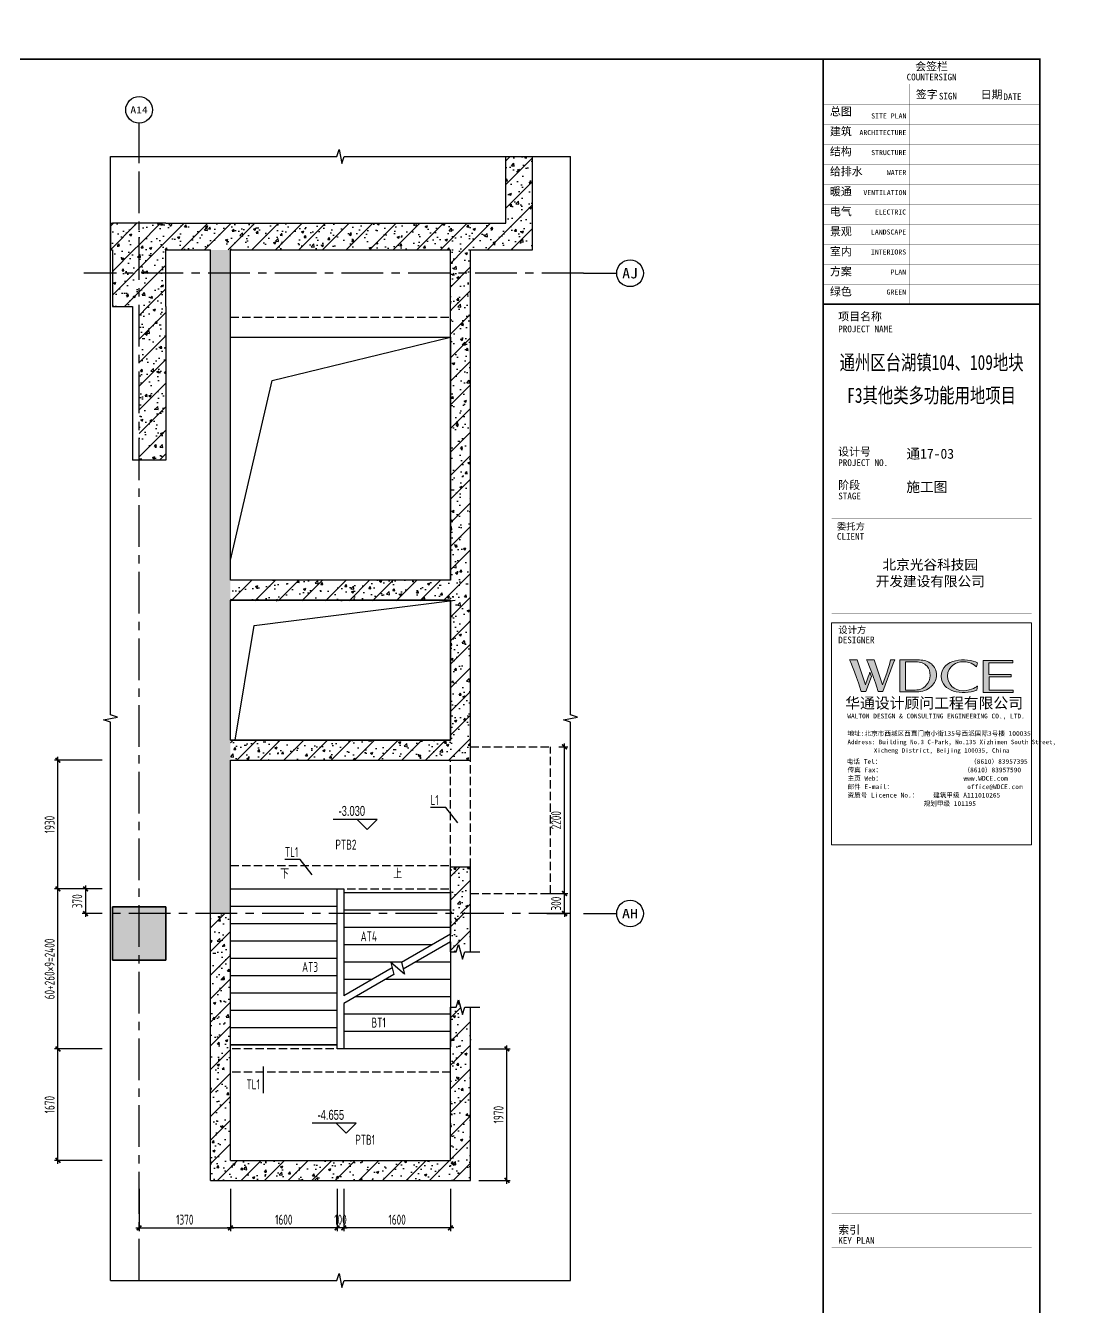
# Model space of a CAD drawing. Extents: x 868813 to 976250, y -66060 to 16191.
# Drawn here: x 905652 to 921366, y -55575 to -36358 of the extents above; entities that cross this region are included whole.
import ezdxf
from ezdxf.enums import TextEntityAlignment as Align

# ---------------------------------------------------------------- set-up
doc = ezdxf.new("R2010")
doc.units = 0
doc.header["$LTSCALE"] = 500
doc.linetypes.add('CENTER', pattern=[2, 1.25, -0.25, 0.25, -0.25])
doc.linetypes.add('DASH', pattern=[0.35, 0.25, -0.1])
doc.layers.get('0').update_dxf_attribs({"linetype": 'CONTINUOUS'})
doc.layers.get('Defpoints').update_dxf_attribs({"color": 167, "linetype": 'CONTINUOUS'})
for name, color, linetype in [('02-TEXT_轴号', 7, 'CONTINUOUS'), ('104-6 B1核心筒G$0$A_STR-砼墙', 51, 'CONTINUOUS'), ('104-6 B1核心筒G$0$A_STR-砼柱', 51, 'CONTINUOUS'), ('A-TECH_结构', 21, 'CONTINUOUS'), ('A_STR-砼墙', 51, 'CONTINUOUS'), ('AXIS', 253, 'CENTER'), ('AXIS_TEXT', 7, 'CONTINUOUS'), ('DIM', 3, 'CONTINUOUS'), ('PUB_TEXT', 7, 'CONTINUOUS'), ('s-beam', 4, 'DASH'), ('s-colu', 40, 'CONTINUOUS'), ('s-colu-hatc', 16, 'CONTINUOUS'), ('s-dim', 3, 'CONTINUOUS'), ('S-DIM-B', 3, 'CONTINUOUS'), ('S-HATCH', 253, 'CONTINUOUS'), ('s-stair', 7, 'CONTINUOUS'), ('s-thin', 3, 'CONTINUOUS'), ('S_TEXT', 7, 'CONTINUOUS'), ('S_THIN', 7, 'CONTINUOUS'), ('TEXT', 7, 'CONTINUOUS')]:
    doc.layers.add(name, color=color, linetype=linetype)
doc.styles.add('_TCH_AXIS', font='STXIHEI.TTF')
doc.styles.add('_TCH_DIM', font='ros.shx', dxfattribs={"width": 0.8, "bigfont": 'jd.shx'})
doc.styles.add('COMPLEX', font='COMPLEX')
doc.styles.add('hwxh', font='STXIHEI.TTF')
doc.styles.add('TSSD_Dimension', font='tssdeng.shx', dxfattribs={"width": 0.7, "bigfont": 'TSSDCHN.SHX'})
doc.styles.add('TSSD_Rein', font='Tssdeng.shx', dxfattribs={"width": 0.7, "bigfont": 'hztxt.shx'})
doc.styles.add('华文细黑', font='STXIHEI.TTF', dxfattribs={"height": 10})
doc.dimstyles.new('TSSD_50_50', dxfattribs={"dimtxt": 150, "dimasz": 50, "dimexe": 50, "dimexo": 125, "dimgap": 50, "dimtad": 1, "dimdec": 0, "dimzin": 0, "dimdsep": 46, "dimtxsty": 'TSSD_Dimension', "dimblk": 'ARCHTICK', "dimblk1": 'ARCHTICK', "dimblk2": 'ARCHTICK', "dimcen": 0, "dimdle": 50, "dimclrt": 7, "dimadec": 0, "dimazin": 0, "dimtfac": 1, "dimtdec": 0, "dimtix": 1, "dimtmove": 2, "dimatfit": 3, "dimfxl": 1, "dimtolj": 1, "dimtzin": 0, "dimarcsym": 0})
pattern_1 = [(50, (1100253.26, 225027.94), (358.6301, -31.37607), [37.5, -412.5]), (355, (1100253.26, 225027.94), (-69.37567, 376.09607), [30, -330]), (100.4514, (1100283.14, 225025.32), (289.2547, 344.71977), [31.8701, -350.57106]), (46.1842, (1100253.26, 225127.94), (533.6205, -82.7595), [56.25, -618.75]), (96.6356, (1100297.7, 225121.04), (467.33135, 487.0589), [47.80514, -525.8565]), (351.1842, (1100253.26, 225127.94), (467.331, 487.0593), [45, -495]), (21, (1100303.26, 225102.94), (298.45353, -201.30945), [37.5, -412.5]), (326, (1100303.26, 225102.94), (121.65767, 362.57502), [30, -330]), (71.4514, (1100328.13, 225086.16), (420.1113, 161.26525), [31.8701, -350.57106]), (37.5, (1100253.26, 225027.94), (6.07993, 166.446927), [0, -326, 0, -335, 0, -331.25]), (7.5, (1100253.26, 225027.94), (131.53477, 197.20586), [0, -191, 0, -318.5, 0, -126.25]), (327.5, (1100141.76, 225027.94), (266.91122, -11.277436), [0, -125, 0, -390, 0, -517.5]), (317.5, (1100091.76, 225027.94), (291.59308, 50.05249), [0, -162.5, 0, -259, 0, -367.5]), (45, (1100253.26, 225027.94), (-176.7767, 176.7767), [])]

# ---------------------------------------------------------------- blocks, each defined once
blk = doc.blocks.new('_AXISO')
blk.add_circle((0, 0), 0.5)
at = {"layer": 'AXIS_TEXT', "style": 'COMPLEX', "width": 1.041667}
blk.add_attdef('A', text='', height=0.56, dxfattribs=at).set_placement((-0.25, -0.28), (0.25, -0.28), align=Align.FIT)
blk = doc.blocks.new('_ArchTick')
at = {"color": 0, "const_width": 0.5}
blk.add_lwpolyline([(-0.71, -0.71), (0.71, 0.71)], dxfattribs=at)
blk = doc.blocks.new('*D54')
at = {"layer": 'Defpoints', "color": 0, "transparency": 16777216}
for p in [(906137, -51701), (906924, -51701), (906924, -53371)]:
    blk.add_point(p, dxfattribs=at)
at = {"layer": 's-dim', "color": 0, "lineweight": -2, "transparency": 16777216}
for p, q in [((906137, -53421), (906137, -51651)), ((906799, -51701), (906087, -51701)), ((906799, -53371), (906087, -53371))]:
    blk.add_line(p, q, dxfattribs=at)
at = {"layer": 's-dim', "color": 0, "lineweight": -2, "transparency": 16777216, "xscale": 50, "yscale": 50, "zscale": 50}
for p, rotation in [((906137, -51701), 90), ((906137, -53371), 270)]:
    blk.add_blockref('_ArchTick', p, dxfattribs=dict(at, rotation=rotation))
at = {"layer": 's-dim', "color": 7, "transparency": 16777216, "insert": (906012, -52536), "char_height": 150, "attachment_point": 5, "rotation": 90, "style": 'TSSD_Dimension'}
blk.add_mtext('\\A1;1670', dxfattribs=at)
blk = doc.blocks.new('*D55')
at = {"layer": 'Defpoints', "color": 0, "transparency": 16777216}
for p in [(906137, -49301), (906924, -49301), (906924, -51701)]:
    blk.add_point(p, dxfattribs=at)
at = {"layer": 's-dim', "color": 0, "lineweight": -2, "transparency": 16777216}
for p, q in [((906799, -49301), (906087, -49301)), ((906137, -51751), (906137, -49251)), ((906799, -51701), (906087, -51701))]:
    blk.add_line(p, q, dxfattribs=at)
at = {"layer": 's-dim', "color": 0, "lineweight": -2, "transparency": 16777216, "xscale": 50, "yscale": 50, "zscale": 50}
for p, rotation in [((906137, -49301), 90), ((906137, -51701), 270)]:
    blk.add_blockref('_ArchTick', p, dxfattribs=dict(at, rotation=rotation))
at = {"layer": 's-dim', "color": 7, "transparency": 16777216, "insert": (906012, -50501), "char_height": 150, "attachment_point": 5, "rotation": 90, "style": 'TSSD_Dimension'}
blk.add_mtext('\\A1;60+260×9=2400', dxfattribs=at)
blk = doc.blocks.new('*D56')
at = {"layer": 'Defpoints', "color": 0, "transparency": 16777216}
for p in [(906137, -47371), (906924, -47371), (906924, -49301)]:
    blk.add_point(p, dxfattribs=at)
at = {"layer": 's-dim', "color": 0, "lineweight": -2, "transparency": 16777216}
for p, q in [((906799, -47371), (906087, -47371)), ((906137, -49351), (906137, -47321)), ((906799, -49301), (906087, -49301))]:
    blk.add_line(p, q, dxfattribs=at)
at = {"layer": 's-dim', "color": 0, "lineweight": -2, "transparency": 16777216, "xscale": 50, "yscale": 50, "zscale": 50}
for p, rotation in [((906137, -47371), 90), ((906137, -49301), 270)]:
    blk.add_blockref('_ArchTick', p, dxfattribs=dict(at, rotation=rotation))
at = {"layer": 's-dim', "color": 7, "transparency": 16777216, "insert": (906012, -48336), "char_height": 150, "attachment_point": 5, "rotation": 90, "style": 'TSSD_Dimension'}
blk.add_mtext('\\A1;1930', dxfattribs=at)
blk = doc.blocks.new('*D57')
at = {"layer": 'Defpoints', "color": 0, "transparency": 16777216}
for p in [(906924, -49301), (906551, -49671), (906924, -49671)]:
    blk.add_point(p, dxfattribs=at)
at = {"layer": 's-dim', "color": 0, "lineweight": -2, "transparency": 16777216}
for p, q in [((906799, -49301), (906501, -49301)), ((906551, -49251), (906551, -49721)), ((906799, -49671), (906501, -49671))]:
    blk.add_line(p, q, dxfattribs=at)
at = {"layer": 's-dim', "color": 0, "lineweight": -2, "transparency": 16777216, "xscale": 50, "yscale": 50, "zscale": 50}
for p, rotation in [((906551, -49301), 90), ((906551, -49671), 270)]:
    blk.add_blockref('_ArchTick', p, dxfattribs=dict(at, rotation=rotation))
at = {"layer": 's-dim', "color": 7, "transparency": 16777216, "insert": (906426, -49486), "char_height": 150, "attachment_point": 5, "rotation": 90, "style": 'TSSD_Dimension'}
blk.add_mtext('\\A1;370', dxfattribs=at)
blk = doc.blocks.new('*D58')
at = {"layer": 'Defpoints', "color": 0, "transparency": 16777216}
for p in [(912324, -51701), (912870, -51701), (912324, -53671)]:
    blk.add_point(p, dxfattribs=at)
at = {"layer": 's-dim', "color": 0, "lineweight": -2, "transparency": 16777216}
for p, q in [((912870, -53721), (912870, -51651)), ((912449, -51701), (912920, -51701)), ((912449, -53671), (912920, -53671))]:
    blk.add_line(p, q, dxfattribs=at)
at = {"layer": 's-dim', "color": 0, "lineweight": -2, "transparency": 16777216, "xscale": 50, "yscale": 50, "zscale": 50}
for p, rotation in [((912870, -51701), 90), ((912870, -53671), 270)]:
    blk.add_blockref('_ArchTick', p, dxfattribs=dict(at, rotation=rotation))
at = {"layer": 's-dim', "color": 7, "transparency": 16777216, "insert": (912745, -52686), "char_height": 150, "attachment_point": 5, "rotation": 90, "style": 'TSSD_Dimension'}
blk.add_mtext('\\A1;1970', dxfattribs=at)
blk = doc.blocks.new('*D67')
at = {"layer": 'Defpoints', "color": 0, "transparency": 16777216}
for p in [(913346, -49371), (913733, -49371), (913346, -49671)]:
    blk.add_point(p, dxfattribs=at)
at = {"layer": 's-dim', "color": 0, "lineweight": -2, "transparency": 16777216}
for p, q in [((913471, -49371), (913783, -49371)), ((913733, -49371), (913733, -49321)), ((913733, -49671), (913733, -49371)), ((913471, -49671), (913783, -49671)), ((913733, -49671), (913733, -49721))]:
    blk.add_line(p, q, dxfattribs=at)
at = {"layer": 's-dim', "color": 0, "lineweight": -2, "transparency": 16777216, "xscale": 50, "yscale": 50, "zscale": 50}
for p, rotation in [((913733, -49371), 270), ((913733, -49671), 90)]:
    blk.add_blockref('_ArchTick', p, dxfattribs=dict(at, rotation=rotation))
at = {"layer": 's-dim', "color": 7, "transparency": 16777216, "insert": (913608, -49521), "char_height": 150, "attachment_point": 5, "rotation": 90, "style": 'TSSD_Dimension'}
blk.add_mtext('\\A1;300', dxfattribs=at)
blk = doc.blocks.new('*D68')
at = {"layer": 'Defpoints', "color": 0, "transparency": 16777216}
for p in [(913524, -47171), (913733, -47171), (913346, -49371)]:
    blk.add_point(p, dxfattribs=at)
at = {"layer": 's-dim', "color": 0, "lineweight": -2, "transparency": 16777216}
for p, q in [((913649, -47171), (913783, -47171)), ((913733, -49421), (913733, -47121)), ((913471, -49371), (913783, -49371))]:
    blk.add_line(p, q, dxfattribs=at)
at = {"layer": 's-dim', "color": 0, "lineweight": -2, "transparency": 16777216, "xscale": 50, "yscale": 50, "zscale": 50}
for p, rotation in [((913733, -47171), 90), ((913733, -49371), 270)]:
    blk.add_blockref('_ArchTick', p, dxfattribs=dict(at, rotation=rotation))
at = {"layer": 's-dim', "color": 7, "transparency": 16777216, "insert": (913608, -48271), "char_height": 150, "attachment_point": 5, "rotation": 90, "style": 'TSSD_Dimension'}
blk.add_mtext('\\A1;2200', dxfattribs=at)
blk = doc.blocks.new('logo2')
h = blk.add_hatch(color=7)
h.paths.add_polyline_path([(19.02, -7.36), (15.84, -7.36), (15.84, -3.97), (18.97, -3.97), (18.97, -4.24), (16.46, -4.24), (16.46, -5.45), (18.81, -5.45), (18.81, -5.69), (16.47, -5.69), (16.47, -7.12), (19.02, -7.12)])
edge = h.paths.add_edge_path()
edge.add_spline(control_points=[(15.26, -4.21), (15.26, -4.21), (15.13, -4.65), (15.13, -4.65), (15.13, -4.65), (14.62, -4.1), (13.73, -4.1), (13.04, -4.1), (12.07, -4.54), (12.08, -5.62), (12.08, -6.49), (12.77, -7.16), (13.73, -7.17), (14.66, -7.17), (15.23, -6.68), (15.23, -6.68), (15.23, -6.68), (15.16, -7.11), (15.16, -7.11), (13.63, -7.7), (11.42, -7.29), (11.41, -5.64), (11.4, -3.72), (14.16, -3.66), (15.26, -4.21)], knot_values=[0, 0, 0, 0, 1, 1, 1, 2, 2, 2, 3, 3, 3, 4, 4, 4, 5, 5, 5, 6, 6, 6, 7, 7, 7, 8, 8, 8, 8], degree=3, periodic=0)
edge = h.paths.add_edge_path(flags=16)
edge.add_spline(control_points=[(10.23, -5.57), (10.23, -5.16), (10.12, -4.83), (9.9, -4.58), (9.63, -4.27), (9.23, -4.12), (8.69, -4.12), (8.69, -4.12), (7.64, -4.12), (7.64, -4.12), (7.64, -4.12), (7.64, -7.1), (7.64, -7.1), (7.64, -7.1), (8.66, -7.1), (8.66, -7.1), (9.13, -7.1), (9.52, -6.93), (9.82, -6.6), (10.09, -6.31), (10.23, -5.96), (10.23, -5.57)], knot_values=[0, 0, 0, 0, 1, 1, 1, 2, 2, 2, 3, 3, 3, 4, 4, 4, 5, 5, 5, 6, 6, 6, 7, 7, 7, 7], degree=3, periodic=0)
edge = h.paths.add_edge_path()
edge.add_spline(control_points=[(10.92, -5.51), (10.92, -5.96), (10.72, -6.37), (10.34, -6.72), (9.92, -7.1), (9.41, -7.29), (8.82, -7.29), (8.82, -7.29), (7.03, -7.29), (7.03, -7.29), (7.03, -7.29), (7.03, -3.92), (7.03, -3.92), (7.03, -3.92), (9.1, -3.92), (9.1, -3.92), (9.59, -3.92), (10.01, -4.06), (10.36, -4.34), (10.73, -4.64), (10.92, -5.03), (10.92, -5.51)], knot_values=[0, 0, 0, 0, 1, 1, 1, 2, 2, 2, 3, 3, 3, 4, 4, 4, 5, 5, 5, 6, 6, 6, 7, 7, 7, 7], degree=3, periodic=0)
at = {"lineweight": 0}
blk.add_lwpolyline([(19.02, -7.36), (15.84, -7.36), (15.84, -3.97), (18.97, -3.97), (18.97, -4.24), (16.46, -4.24), (16.46, -5.45), (18.81, -5.45), (18.81, -5.69), (16.47, -5.69), (16.47, -7.12), (19.02, -7.12), (19.02, -7.36)], dxfattribs=at)
for points, knots in [([(10.92, -5.51), (10.92, -5.96), (10.72, -6.37), (10.34, -6.72), (9.92, -7.1), (9.41, -7.29), (8.82, -7.29), (8.82, -7.29), (7.03, -7.29), (7.03, -7.29), (7.03, -7.29), (7.03, -3.92), (7.03, -3.92), (7.03, -3.92), (9.1, -3.92), (9.1, -3.92), (9.59, -3.92), (10.01, -4.06), (10.36, -4.34), (10.73, -4.64), (10.92, -5.03), (10.92, -5.51)], [0, 0, 0, 0, 1, 1, 1, 2, 2, 2, 3, 3, 3, 4, 4, 4, 5, 5, 5, 6, 6, 6, 7, 7, 7, 7]), ([(15.26, -4.21), (15.26, -4.21), (15.13, -4.65), (15.13, -4.65), (15.13, -4.65), (14.62, -4.1), (13.73, -4.1), (13.04, -4.1), (12.07, -4.54), (12.08, -5.62), (12.08, -6.49), (12.77, -7.16), (13.73, -7.17), (14.66, -7.17), (15.23, -6.68), (15.23, -6.68), (15.23, -6.68), (15.16, -7.11), (15.16, -7.11), (13.63, -7.7), (11.42, -7.29), (11.41, -5.64), (11.4, -3.72), (14.16, -3.66), (15.26, -4.21)], [0, 0, 0, 0, 1, 1, 1, 2, 2, 2, 3, 3, 3, 4, 4, 4, 5, 5, 5, 6, 6, 6, 7, 7, 7, 8, 8, 8, 8]), ([(10.23, -5.57), (10.23, -5.16), (10.12, -4.83), (9.9, -4.58), (9.63, -4.27), (9.23, -4.12), (8.69, -4.12), (8.69, -4.12), (7.64, -4.12), (7.64, -4.12), (7.64, -4.12), (7.64, -7.1), (7.64, -7.1), (7.64, -7.1), (8.66, -7.1), (8.66, -7.1), (9.13, -7.1), (9.52, -6.93), (9.82, -6.6), (10.09, -6.31), (10.23, -5.96), (10.23, -5.57)], [0, 0, 0, 0, 1, 1, 1, 2, 2, 2, 3, 3, 3, 4, 4, 4, 5, 5, 5, 6, 6, 6, 7, 7, 7, 7])]:
    blk.add_open_spline(points, degree=3, knots=knots, dxfattribs=at)
blk = doc.blocks.new('logo1')
h = blk.add_hatch(color=8)
edge = h.paths.add_edge_path()
edge.add_spline(control_points=[(3.86, -5.21), (3.63, -5.88), (3.39, -6.56), (3.39, -6.56), (3.39, -6.56), (2.5, -3.91), (2.5, -3.91), (2.5, -3.91), (1.8, -3.91), (1.69, -3.91), (2.02, -4.39), (2.95, -7.27), (2.95, -7.27), (2.95, -7.27), (3.44, -7.27), (3.44, -7.27), (3.44, -7.27), (4.03, -5.66), (4.03, -5.66), (4.03, -5.66), (3.86, -5.21), (3.86, -5.21)], knot_values=[0, 0, 0, 0, 1, 1, 1, 2, 2, 2, 3, 3, 3, 4, 4, 4, 5, 5, 5, 6, 6, 6, 7, 7, 7, 7], degree=3, periodic=0)
h = blk.add_hatch(color=7)
edge = h.paths.add_edge_path()
edge.add_spline(control_points=[(6.04, -3.91), (6.09, -4.1), (5.2, -6.56), (5.2, -6.56), (5.2, -6.56), (4.3, -3.91), (4.3, -3.91), (4.3, -3.91), (3.6, -3.91), (3.49, -3.91), (3.82, -4.39), (4.75, -7.27), (4.75, -7.27), (4.75, -7.27), (5.24, -7.27), (5.24, -7.27), (5.24, -7.27), (6.33, -4.3), (6.33, -4.3), (6.33, -4.3), (6.48, -3.91), (6.48, -3.91), (6.48, -3.91), (6.21, -3.91), (6.04, -3.91)], knot_values=[0, 0, 0, 0, 1, 1, 1, 2, 2, 2, 3, 3, 3, 4, 4, 4, 5, 5, 5, 6, 6, 6, 7, 7, 7, 8, 8, 8, 8], degree=3, periodic=0)
at = {"color": 8, "lineweight": 0}
blk.add_open_spline([(3.86, -5.21), (3.63, -5.88), (3.39, -6.56), (3.39, -6.56), (3.39, -6.56), (2.5, -3.91), (2.5, -3.91), (2.5, -3.91), (1.8, -3.91), (1.69, -3.91), (2.02, -4.39), (2.95, -7.27), (2.95, -7.27), (2.95, -7.27), (3.44, -7.27), (3.44, -7.27), (3.44, -7.27), (4.03, -5.66), (4.03, -5.66), (4.03, -5.66), (3.86, -5.21), (3.86, -5.21)], degree=3, knots=[0, 0, 0, 0, 1, 1, 1, 2, 2, 2, 3, 3, 3, 4, 4, 4, 5, 5, 5, 6, 6, 6, 7, 7, 7, 7], dxfattribs=at)
at = {"lineweight": 0}
blk.add_open_spline([(6.04, -3.91), (6.09, -4.1), (5.2, -6.56), (5.2, -6.56), (5.2, -6.56), (4.3, -3.91), (4.3, -3.91), (4.3, -3.91), (3.6, -3.91), (3.49, -3.91), (3.82, -4.39), (4.75, -7.27), (4.75, -7.27), (4.75, -7.27), (5.24, -7.27), (5.24, -7.27), (5.24, -7.27), (6.33, -4.3), (6.33, -4.3), (6.33, -4.3), (6.48, -3.91), (6.48, -3.91), (6.48, -3.91), (6.21, -3.91), (6.04, -3.91)], degree=3, knots=[0, 0, 0, 0, 1, 1, 1, 2, 2, 2, 3, 3, 3, 4, 4, 4, 5, 5, 5, 6, 6, 6, 7, 7, 7, 8, 8, 8, 8], dxfattribs=at)
blk.add_blockref('logo2', (0, 0))
blk = doc.blocks.new('时间-logo')
at = {"layer": 'Defpoints', "lineweight": 0}
blk.add_lwpolyline([(0, -23.46), (-21.17, -23.46), (-21.17, 0), (0, 0), (0, -23.46)], dxfattribs=at)
blk.add_blockref('logo1', (-20.97, 0))
at = {"style": 'hwxh'}
for s, height, p in [('华通设计顾问工程有限公司 ', 1.15, (-19.73, -9.05)), ('WALTON DESIGN & CONSULTING ENGINEERING CO., LTD.', 0.5, (-19.5, -10.1)), ('地址:北京市西城区西直门南小街135号西派国际3号楼 100035', 0.5, (-19.48, -11.94)), ('Address: Building No.3 C-Park, No.135 Xizhimen South Street, ', 0.47, (-19.48, -12.83)), ('Xicheng District, Beijing 100035, China ', 0.47, (-16.69, -13.72)), ('电话 Tel：                        （8610）83957395 ', 0.5, (-19.56, -14.91)), ('传真 Fax：                      （8610）83957590 ', 0.5, (-19.48, -15.8)), ('主页 Web：                      www.WDCE.com ', 0.5, (-19.48, -16.69)), ('邮件 E-mail：                    office@WDCE.com ', 0.5, (-19.48, -17.58)), ('资质号 Licence No.：    建筑甲级 A111010265 ', 0.5, (-19.48, -18.47)), ('   规划甲级 101195', 0.5, (-12.6, -19.36))]:
    blk.add_text(s, height=height, dxfattribs=at).set_placement(p)
blk = doc.blocks.new('通州项目图签')
at = {"const_width": 0.5}
for points in [[(-65, 574), (-65, 500.5), (0, 500.5), (0, 574)], [(-65, 0), (0, 0), (0, 500.5), (-65, 500.5)]]:
    blk.add_lwpolyline(points, close=True, dxfattribs=at)
at = {"const_width": 0.05}
for points in [[(-65, 566.5), (0, 566.5)], [(-39.14, 566.5), (-39.14, 500.5)], [(-19.1, 566.5), (-19.1, 500.5)], [(-65, 560.5), (0, 560.5)], [(-65, 554.5), (0, 554.5)], [(-65, 548.5), (0, 548.5)], [(-65, 542.5), (0, 542.5)], [(-65, 536.5), (0, 536.5)], [(-65, 530.5), (0, 530.5)], [(-65, 524.5), (0, 524.5)], [(-65, 518.5), (0, 518.5)], [(-65, 512.5), (0, 512.5)], [(-65, 512.5), (0, 512.5)], [(-65, 506.5), (0, 506.5)], [(-65, 500.5), (0, 500.5)], [(-62.5, 450.87), (-2.5, 450.87)], [(-62.5, 440.87), (-2.5, 440.87)], [(-2.5, 407.85), (-2.5, 436.12), (-62.5, 436.12), (-62.5, 407.85)], [(-62.5, 407.85), (-2.5, 407.85)], [(-62.5, 404.92), (-62.5, 227.83)], [(-62.5, 404.92), (-2.5, 404.92)], [(-62.5, 227.83), (-2.5, 227.83), (-2.5, 404.92)], [(-57.5, 338.36), (-7.5, 338.36)], [(-57.5, 288.83), (-7.5, 288.83)], [(-57.5, 234.85), (-7.5, 234.85)], [(-62.5, 227.83), (-2.5, 227.83)], [(-62.5, 217.74), (-2.5, 217.74)]]:
    blk.add_lwpolyline(points, dxfattribs=at)
at = {"color": 0, "ltscale": 0.001, "xscale": 2.834689937531525, "yscale": 2.834689937531525, "zscale": 2.834689937531525}
blk.add_blockref('时间-logo', (-2.5, 404.92), dxfattribs=at)
at = {"style": '华文细黑'}
for s, height, p in [('会签栏', 2.4, (-32.5, 573)), ('COUNTERSIGN', 2, (-32.5, 569.6))]:
    blk.add_text(s, height=height, dxfattribs=at).set_placement(p, align=Align.TOP_CENTER)
for s, height, p in [('签字', 2.4, (-37.22, 564.63)), ('SIGN', 2, (-30.32, 563.88)), ('日期', 2.4, (-17.79, 564.58)), ('DATE', 2, (-10.96, 563.7)), ('总图', 2.4, (-63, 559.5)), ('建筑', 2.4, (-63, 553.5)), ('结构', 2.4, (-63, 547.5)), ('给排水', 2.4, (-63, 541.5)), ('暖通', 2.4, (-63, 535.5)), ('电气', 2.4, (-63, 529.5)), ('景观', 2.4, (-63, 523.5)), ('室内', 2.4, (-63, 517.5)), ('方案', 2.4, (-63, 511.5)), ('绿色', 2.4, (-63, 505.5)), ('项目名称', 2.4, (-60.5, 498)), ('PROJECT NAME', 2, (-60.5, 494.08)), ('设计号', 2.4, (-60.54, 457.48)), ('PROJECT NO.', 2, (-60.5, 453.97)), ('阶段', 2.4, (-60.5, 447.47)), ('STAGE', 2, (-60.5, 443.97)), ('委托方', 2, (-60.9, 434.86)), ('CLIENT', 2, (-60.9, 431.86)), ('设计方', 2, (-60.5, 403.83)), ('DESIGNER', 2, (-60.5, 400.83)), ('索引', 2.4, (-60.5, 224.14)), ('KEY PLAN', 2, (-60.5, 220.74))]:
    blk.add_text(s, height=height, dxfattribs=at).set_placement(p, align=Align.TOP_LEFT)
for s, p in [('SITE PLAN', (-40.06, 557.7)), ('ARCHITECTURE', (-40.06, 552.7)), ('STRUCTURE', (-40.06, 546.7)), ('WATER', (-40.06, 540.7)), ('VENTILATION', (-40.06, 534.7)), ('ELECTRIC', (-40.14, 528.89)), ('LANDSCAPE', (-40.14, 522.89)), ('INTERIORS', (-40.14, 516.89)), ('PLAN', (-40.14, 510.89)), ('GREEN', (-40.14, 504.89))]:
    blk.add_text(s, height=1.5, dxfattribs=at).set_placement(p, align=Align.TOP_RIGHT)
at = {"color": 4, "style": '华文细黑', "width": 0.75}
for s, p in [('通州区台湖镇104、109地块', (-32.5, 480.78)), ('F3其他类多功能用地项目', (-32.5, 470.91))]:
    blk.add_text(s, height=4.5, dxfattribs=at).set_placement(p, align=Align.CENTER)
at = {"color": 4, "ltscale": 0.001, "char_height": 3, "width": 58.4895, "style": '华文细黑'}
for s, insert, attachment_point in [('通17-03', (-40.06, 455.51), 4), ('施工图', (-40.06, 445.51), 4), ('北京光谷科技园\\P开发建设有限公司', (-32.9, 419.71), 5)]:
    blk.add_mtext(s, dxfattribs=dict(at, insert=insert, attachment_point=attachment_point))
blk = doc.blocks.new('*D181')
at = {"layer": 'Defpoints', "color": 0, "transparency": 16777216}
for p in [(910424, -53671), (912024, -53671), (910424, -54385)]:
    blk.add_point(p, dxfattribs=at)
at = {"layer": 's-dim', "color": 0, "lineweight": -2, "transparency": 16777216}
for p, q in [((910424, -53796), (910424, -54435)), ((912024, -53796), (912024, -54435)), ((912074, -54385), (910374, -54385))]:
    blk.add_line(p, q, dxfattribs=at)
at = {"layer": 's-dim', "color": 0, "lineweight": -2, "transparency": 16777216, "xscale": 50, "yscale": 50, "zscale": 50, "rotation": 180}
blk.add_blockref('_ArchTick', (910424, -54385), dxfattribs=at)
at = {"layer": 's-dim', "color": 0, "lineweight": -2, "transparency": 16777216, "xscale": 50, "yscale": 50, "zscale": 50}
blk.add_blockref('_ArchTick', (912024, -54385), dxfattribs=at)
at = {"layer": 's-dim', "color": 7, "transparency": 16777216, "insert": (911224, -54260), "char_height": 150, "attachment_point": 5, "style": 'TSSD_Dimension'}
blk.add_mtext('\\A1;1600', dxfattribs=at)
blk = doc.blocks.new('*D182')
at = {"layer": 'Defpoints', "color": 0, "transparency": 16777216}
for p in [(910324, -53671), (910424, -53671), (910324, -54385)]:
    blk.add_point(p, dxfattribs=at)
at = {"layer": 's-dim', "color": 0, "lineweight": -2, "transparency": 16777216}
for p, q in [((910324, -53796), (910324, -54435)), ((910424, -53796), (910424, -54435)), ((910324, -54385), (910274, -54385)), ((910424, -54385), (910324, -54385)), ((910424, -54385), (910474, -54385))]:
    blk.add_line(p, q, dxfattribs=at)
at = {"layer": 's-dim', "color": 0, "lineweight": -2, "transparency": 16777216, "xscale": 50, "yscale": 50, "zscale": 50}
blk.add_blockref('_ArchTick', (910324, -54385), dxfattribs=at)
at = {"layer": 's-dim', "color": 0, "lineweight": -2, "transparency": 16777216, "xscale": 50, "yscale": 50, "zscale": 50, "rotation": 180}
blk.add_blockref('_ArchTick', (910424, -54385), dxfattribs=at)
at = {"layer": 's-dim', "color": 7, "transparency": 16777216, "insert": (910374, -54260), "char_height": 150, "attachment_point": 5, "style": 'TSSD_Dimension'}
blk.add_mtext('\\A1;100', dxfattribs=at)
blk = doc.blocks.new('*D183')
at = {"layer": 'Defpoints', "color": 0, "transparency": 16777216}
for p in [(908724, -53671), (910324, -53671), (908724, -54385)]:
    blk.add_point(p, dxfattribs=at)
at = {"layer": 's-dim', "color": 0, "lineweight": -2, "transparency": 16777216}
for p, q in [((908724, -53796), (908724, -54435)), ((910324, -53796), (910324, -54435)), ((910374, -54385), (908674, -54385))]:
    blk.add_line(p, q, dxfattribs=at)
at = {"layer": 's-dim', "color": 0, "lineweight": -2, "transparency": 16777216, "xscale": 50, "yscale": 50, "zscale": 50, "rotation": 180}
blk.add_blockref('_ArchTick', (908724, -54385), dxfattribs=at)
at = {"layer": 's-dim', "color": 0, "lineweight": -2, "transparency": 16777216, "xscale": 50, "yscale": 50, "zscale": 50}
blk.add_blockref('_ArchTick', (910324, -54385), dxfattribs=at)
at = {"layer": 's-dim', "color": 7, "transparency": 16777216, "insert": (909524, -54260), "char_height": 150, "attachment_point": 5, "style": 'TSSD_Dimension'}
blk.add_mtext('\\A1;1600', dxfattribs=at)
blk = doc.blocks.new('*D184')
at = {"layer": 'Defpoints', "color": 0, "transparency": 16777216}
for p in [(907354, -53671), (908724, -53671), (908724, -54385)]:
    blk.add_point(p, dxfattribs=at)
at = {"layer": 's-dim', "color": 0, "lineweight": -2, "transparency": 16777216}
for p, q in [((907354, -53796), (907354, -54435)), ((908724, -53796), (908724, -54435)), ((907304, -54385), (908774, -54385))]:
    blk.add_line(p, q, dxfattribs=at)
at = {"layer": 's-dim', "color": 0, "lineweight": -2, "transparency": 16777216, "xscale": 50, "yscale": 50, "zscale": 50, "rotation": 180}
blk.add_blockref('_ArchTick', (907354, -54385), dxfattribs=at)
at = {"layer": 's-dim', "color": 0, "lineweight": -2, "transparency": 16777216, "xscale": 50, "yscale": 50, "zscale": 50}
blk.add_blockref('_ArchTick', (908724, -54385), dxfattribs=at)
at = {"layer": 's-dim', "color": 7, "transparency": 16777216, "insert": (908039, -54260), "char_height": 150, "attachment_point": 5, "style": 'TSSD_Dimension'}
blk.add_mtext('\\A1;1370', dxfattribs=at)

msp = doc.modelspace()

# ---------------------------------------------------------------- hatches: boundary and pattern name
at = {"layer": 's-colu-hatc'}
msp.add_hatch(color=256, dxfattribs=at).paths.add_polyline_path([(906953.7, -49570.6), (907753.7, -49570.6), (907753.7, -50370.6), (906953.7, -50370.6)])
msp.add_hatch(color=256, dxfattribs=at).paths.add_polyline_path([(906953.7, -49570.6), (907753.7, -49570.6), (907753.7, -50370.6), (906953.7, -50370.6)])
at = {"layer": 'S-HATCH'}
h = msp.add_hatch(dxfattribs=at)
h.set_pattern_fill('ARMORED', color=256, scale=50, style=0)
h.set_pattern_definition(pattern_1)
h.paths.add_polyline_path([(913253.7, -38320.8), (912853.7, -38320.8), (912853.7, -39320.7), (913253.7, -39320.7)])
h = msp.add_hatch(dxfattribs=at)
h.set_pattern_fill('ARMORED', color=256, scale=50, style=0)
h.set_pattern_definition(pattern_1)
h.paths.add_polyline_path([(907353.7, -39320.7), (906953.7, -39320.7), (906953.7, -39320.7), (906923.7, -39320.7), (906923.7, -39720.7), (907353.7, -39720.7)])
h = msp.add_hatch(dxfattribs=at)
h.set_pattern_fill('ARMORED', color=256, scale=50, style=0)
h.set_pattern_definition(pattern_1)
h.paths.add_polyline_path([(912853.7, -39320.7), (907753.7, -39320.7), (907753.7, -39320.7), (907353.7, -39320.7), (907353.7, -39720.7), (912853.7, -39720.7)])
h = msp.add_hatch(dxfattribs=at)
h.set_pattern_fill('ARMORED', color=256, scale=50, style=0)
h.set_pattern_definition(pattern_1)
h.paths.add_polyline_path([(913253.7, -39320.7), (912853.7, -39320.7), (912853.7, -39720.7), (913253.7, -39720.7)])
h = msp.add_hatch(dxfattribs=at)
h.set_pattern_fill('ARMORED', color=256, scale=50, style=0)
h.set_pattern_definition(pattern_1)
h.paths.add_polyline_path([(907753.7, -39720.7), (907753.7, -39720.7), (906953.7, -39720.7), (906953.7, -40570.6), (907253.7, -40570.6), (907753.7, -40570.6)])
h = msp.add_hatch(dxfattribs=at)
h.set_pattern_fill('ARMORED', color=256, scale=50, style=0)
h.set_pattern_definition(pattern_1)
h.paths.add_polyline_path([(907753.7, -39720.7), (907753.7, -39720.7), (906953.7, -39720.7), (906953.7, -40570.6), (907253.7, -40570.6), (907753.7, -40570.6)])
h = msp.add_hatch(dxfattribs=at)
h.set_pattern_fill('ARMORED', color=256, scale=50, style=0)
h.set_pattern_definition(pattern_1)
h.paths.add_polyline_path([(908723.7, -49670.6), (908423.7, -49670.6), (908423.7, -39720.7), (908723.7, -39720.7)])
h = msp.add_hatch(dxfattribs=at)
h.set_pattern_fill('ARMORED', color=256, scale=50, style=0)
h.set_pattern_definition(pattern_1)
h.paths.add_polyline_path([(912023.7, -39720.7), (912323.7, -39720.7), (912323.7, -47370.6), (912023.7, -47370.6)])
h = msp.add_hatch(dxfattribs=at)
h.set_pattern_fill('ARMORED', color=256, scale=50, style=0)
h.set_pattern_definition(pattern_1)
h.paths.add_polyline_path([(907753.7, -40070.6), (907353.7, -40070.6), (907353.7, -40570.6), (907753.7, -40570.6)])
h = msp.add_hatch(dxfattribs=at)
h.set_pattern_fill('ARMORED', color=256, scale=50, style=0)
h.set_pattern_definition(pattern_1)
h.paths.add_polyline_path([(907753.7, -40570.6), (907353.7, -40570.6), (907353.7, -42870.6), (907753.7, -42870.6)])
h = msp.add_hatch(dxfattribs=at)
h.set_pattern_fill('ARMORED', color=256, scale=50, style=0)
h.set_pattern_definition(pattern_1)
h.paths.add_polyline_path([(908723.7, -44670.6), (912023.7, -44670.6), (912023.7, -44979.5), (908723.7, -44979.5)])
h = msp.add_hatch(dxfattribs=at)
h.set_pattern_fill('ARMORED', color=256, scale=50, style=0)
h.set_pattern_definition(pattern_1)
h.paths.add_polyline_path([(912023.7, -47070.6), (908723.7, -47070.6), (908723.7, -47370.6), (912023.7, -47370.6)])
h = msp.add_hatch(dxfattribs=at)
h.set_pattern_fill('ARMORED', color=256, scale=50, style=0)
h.set_pattern_definition(pattern_1)
h.paths.add_polyline_path([(912323.7, -48970.6), (912023.7, -48970.6), (912023.7, -49270.6), (912023.7, -49330.6), (912023.7, -49330.6), (912023.7, -49670.6), (912323.7, -49670.6), (912323.7, -49270.6)])
h = msp.add_hatch(dxfattribs=at)
h.set_pattern_fill('ARMORED', color=256, scale=50, style=0)
h.set_pattern_definition(pattern_1)
h.paths.add_polyline_path([(912323.7, -51073.6), (912238.7, -51073.6), (912203.7, -51183.6), (912143.7, -50963.6), (912108.7, -51073.6), (912023.7, -51073.6), (912023.7, -51670.6), (912023.7, -51670.6), (912023.7, -53370.6), (908723.7, -53370.6), (908723.7, -49670.6), (908423.7, -49670.6), (908423.7, -53670.6), (912323.7, -53670.6)])
h = msp.add_hatch(dxfattribs=at)
h.set_pattern_fill('ARMORED', color=256, scale=50, style=0)
h.set_pattern_definition([(50, (16268.4, -52550), (358.63009, -31.37607), [37.5, -412.5]), (355, (16268.4, -52550), (-69.37567, 376.09607), [30, -330]), (100.4514, (16298.28, -52552.6), (289.25469, 344.71977), [31.8701, -350.57106]), (46.1842, (16268.4, -52450), (533.62052, -82.7595), [56.25, -618.75]), (96.6356, (16312.86, -52456.9), (467.33135, 487.05894), [47.80514, -525.8565]), (351.1842, (16268.4, -52450), (467.33097, 487.0593), [45, -495]), (21, (16318.4, -52475), (298.45353, -201.30945), [37.5, -412.5]), (326, (16318.4, -52475), (121.65767, 362.57502), [30, -330]), (71.4514, (16343.27, -52491.78), (420.11131, 161.26525), [31.8701, -350.57106]), (37.5, (16268.4, -52550), (6.079928, 166.446927), [0, -326, 0, -335, 0, -331.25]), (7.5, (16268.4, -52550), (131.53477, 197.205856), [0, -191, 0, -318.5, 0, -126.25]), (327.5, (16156.9, -52550), (266.911218, -11.277436), [0, -125, 0, -390, 0, -517.5]), (317.5, (16106.9, -52550), (291.593085, 50.05249), [0, -162.5, 0, -259, 0, -367.5]), (45, (16268.4, -52550), (-176.776695, 176.776695), [])])
h.paths.add_polyline_path([(912023.7, -49655.8), (912323.7, -49655.8), (912323.7, -50242.9), (912023.7, -50242.9)])

# ---------------------------------------------------------------- linework, layer by layer
for points, const_width in [([(868814.6, -66058.8), (921364.6, -66058.8), (921364.6, -36358.8), (868814.6, -36358.8)], 2.5), ([(917614.6, -36858.8), (870064.6, -36858.8), (870064.6, -65558.8), (917614.6, -65558.8)], 25)]:
    msp.add_lwpolyline(points, close=True, dxfattribs=dict(const_width=const_width))
at = {"layer": '104-6 B1核心筒G$0$A_STR-砼墙'}
for p, q in [((907253.7, -40570.6), (907253.7, -42870.6)), ((907753.7, -40570.6), (907753.7, -42870.6)), ((907753.7, -42870.6), (907253.7, -42870.6))]:
    msp.add_line(p, q, dxfattribs=at)
at = {"layer": '104-6 B1核心筒G$0$A_STR-砼柱'}
for p, q in [((907353.6, -39320.7), (906953.7, -39320.7)), ((907753.7, -39320.7), (907353.6, -39320.7)), ((906953.7, -39720.7), (906953.7, -40570.6)), ((907753.7, -40570.6), (907753.7, -39720.7)), ((907753.7, -39720.7), (907753.7, -39720.7)), ((906953.7, -40570.6), (907253.7, -40570.6)), ((907753.7, -49570.6), (906953.7, -49570.6)), ((906953.7, -49570.6), (906953.7, -50370.6)), ((907753.7, -50370.6), (907753.7, -49570.6)), ((906953.7, -50370.6), (907753.7, -50370.6))]:
    msp.add_line(p, q, dxfattribs=at)
at = {"layer": 'A-TECH_结构'}
for points in [[(908724.2, -41026.1), (912024.2, -41026.1), (912023.7, -44670.6), (908723.7, -44670.6)], [(908723.7, -44970.6), (912023.7, -44970.6), (912023.7, -47070.6), (908723.7, -47070.6)]]:
    msp.add_lwpolyline(points, close=True, dxfattribs=at)
for points in [[(908723.7, -44370.6), (909351.7, -41675.9), (912024.2, -41026.1)], [(908723.7, -44970.6), (912023.7, -44970.6), (912023.7, -47070.6), (908723.7, -47070.6), (908723.7, -44970.6)], [(908793.7, -47070.6), (909080.8, -45351.2), (912093.7, -44970.6)]]:
    msp.add_lwpolyline(points, dxfattribs=at)
at = {"layer": 'A_STR-砼墙'}
for p, q in [((912853.7, -39320.7), (912853.7, -38320.8)), ((912853.7, -38320.8), (913253.7, -38320.8)), ((913253.7, -39720.7), (913253.7, -38320.8)), ((906923.7, -39320.7), (906953.7, -39320.7)), ((906923.7, -39320.7), (906923.7, -39720.7)), ((907753.7, -39320.7), (908573.7, -39320.7)), ((908573.7, -39320.7), (912173.7, -39320.7)), ((912173.7, -39320.7), (912853.7, -39320.7)), ((906923.7, -39720.7), (906953.7, -39720.7)), ((907753.7, -39720.7), (908423.7, -39720.7)), ((908423.7, -44820.6), (908423.7, -39720.7)), ((908723.7, -44670.6), (908723.7, -39720.7)), ((908723.7, -39720.7), (912023.7, -39720.7)), ((912023.7, -44670.6), (912023.7, -39720.7)), ((912323.7, -44820.6), (912323.7, -39720.7)), ((912323.7, -39720.7), (913253.7, -39720.7)), ((912023.7, -44670.6), (908723.7, -44670.6)), ((908423.7, -47220.6), (908423.7, -44820.6)), ((912323.7, -47370.6), (912323.7, -44820.6)), ((912023.7, -44970.6), (908723.7, -44970.6)), ((908723.7, -47070.6), (908723.7, -44970.6)), ((912023.7, -47070.6), (912023.7, -44970.6)), ((908723.7, -47070.6), (912023.7, -47070.6)), ((908423.7, -53670.6), (908423.7, -47220.6)), ((908723.7, -53370.6), (908723.7, -47370.6)), ((908723.7, -47370.6), (912323.7, -47370.6)), ((912023.7, -49270.6), (912023.7, -48970.6)), ((912023.7, -48970.6), (912323.7, -48970.6)), ((912323.7, -49270.6), (912323.7, -48970.6)), ((912023.7, -50242.9), (912023.7, -49270.6)), ((912323.7, -50242.9), (912323.7, -49270.6)), ((912023.7, -53370.6), (912023.7, -51073.6)), ((912323.7, -53670.6), (912323.7, -51073.6)), ((908723.7, -53370.6), (912023.7, -53370.6)), ((908423.7, -53670.6), (912323.7, -53670.6))]:
    msp.add_line(p, q, dxfattribs=at)
at = {"layer": 'AXIS', "color": 1}
for p, q in [((907353.7, -55170.4), (907353.7, -38320.6)), ((914016.7, -40070.7), (906525.6, -40070.6)), ((913823.7, -49670.6), (906923.7, -49670.6))]:
    msp.add_line(p, q, dxfattribs=at)
at = {"layer": 'DIM'}
for p, q in [((910923, -48258.4), (910263.4, -48258.4)), ((910773, -48408.4), (910623, -48258.4)), ((910773, -48408.4), (910923, -48258.4)), ((910608.7, -52815.1), (909949, -52815.1)), ((910458.7, -52965.1), (910308.7, -52815.1)), ((910458.7, -52965.1), (910608.7, -52815.1))]:
    msp.add_line(p, q, dxfattribs=at)
at = {"layer": 's-beam'}
for p, q in [((908724.3, -40726.1), (912023.7, -40726.3)), ((908724.2, -41026.1), (912023.7, -41026.3)), ((912323.7, -47170.6), (913523.7, -47170.6)), ((913523.7, -49370.6), (913523.7, -47170.6)), ((912023.7, -48970.6), (912023.7, -47370.6)), ((912323.7, -48970.6), (912323.7, -47370.6)), ((908723.7, -48950.6), (912023.7, -48950.6)), ((908723.7, -49300.6), (912023.7, -49300.6)), ((912323.7, -49370.6), (913523.7, -49370.6)), ((912023.7, -51700.6), (908723.7, -51700.6)), ((912023.7, -52050.6), (908723.7, -52050.6))]:
    msp.add_line(p, q, dxfattribs=at)
at = {"layer": 's-colu'}
msp.add_lwpolyline([(906953.7, -49570.6), (907753.7, -49570.6), (907753.7, -50370.6), (906953.7, -50370.6)], close=True, dxfattribs=at)
at = {"layer": 's-dim'}
for p, q in [((907353.3, -38320.5), (907353.3, -37820.5)), ((914016.7, -40070.7), (914516.7, -40070.7)), ((914016.7, -49670.7), (914516.7, -49670.7))]:
    msp.add_line(p, q, dxfattribs=at)
at = {"layer": 'S-DIM-B', "ltscale": 0.001, "elevation": 0}
for points in [[(909523.7, -49200.6, 0, 0, 0), (909523.7, -52520.6, 0, 0, 0), (911223.7, -52520.6, 0, 0, 0), (911223.7, -50780.6, 40, 0, 0), (911223.7, -50630.6, 0, 0, 0)], [(911223.7, -49200.6, 0, 0, 0), (911223.7, -50220.6, 40, 0, 0), (911223.7, -50370.6, 0, 0, 0)]]:
    msp.add_lwpolyline(points, format="xyseb", dxfattribs=at)
at = {"layer": 's-stair'}
for p, q in [((908723.7, -49300.6), (910323.7, -49300.6)), ((910323.7, -51700.6), (910323.7, -49300.6)), ((910323.7, -51670.6), (910323.7, -49330.6)), ((910423.7, -49300.6), (910423.7, -50904.8)), ((910423.7, -49330.6), (910423.7, -50904.8)), ((912023.7, -49360.6), (910423.7, -49360.6)), ((912023.7, -49330.6), (912023.7, -49981)), ((908723.7, -49560.6), (910323.7, -49560.6)), ((912023.7, -49620.6), (910423.7, -49620.6)), ((908723.7, -49820.6), (910323.7, -49820.6)), ((912023.7, -49880.6), (910423.7, -49880.6)), ((908723.7, -50080.6), (910323.7, -50080.6)), ((911747.2, -50140.6), (910423.7, -50140.6)), ((912023.7, -49981), (911288.1, -50405.7)), ((912023.7, -50096.5), (911314.9, -50505.7)), ((912023.7, -50110.6), (911999.2, -50110.6)), ((912023.7, -50096.5), (912023.7, -51670.6)), ((908723.7, -50340.6), (910323.7, -50340.6)), ((911296.9, -50400.6), (910423.7, -50400.6)), ((911149.8, -50485.6), (910423.7, -50904.8)), ((911334.3, -50578.1), (911128.2, -50405.2)), ((911128.2, -50405.2), (911176.6, -50585.6)), ((911288.1, -50405.7), (911334.3, -50578.1)), ((912023.7, -50400.6), (911496.9, -50400.6)), ((908723.7, -50600.6), (910323.7, -50600.6)), ((911176.6, -50585.6), (910423.7, -51020.2)), ((910846.6, -50660.6), (910423.7, -50660.6)), ((912023.7, -50660.6), (911046.6, -50660.6)), ((908723.7, -50860.6), (910323.7, -50860.6)), ((912023.7, -50920.6), (910596.2, -50920.6)), ((910423.7, -51020.2), (910423.7, -51670.6)), ((910423.7, -51020.2), (910423.7, -51700.6)), ((908723.7, -51120.6), (910323.7, -51120.6)), ((912023.7, -51180.6), (910423.7, -51180.6)), ((908723.7, -51380.6), (910323.7, -51380.6)), ((912023.7, -51440.6), (910423.7, -51440.6)), ((908723.7, -51640.6), (910323.7, -51640.6)), ((910323.7, -51640.6), (908723.7, -51640.6)), ((912023.7, -51700.6), (910423.7, -51700.6)), ((912023.7, -51700.6), (910483.7, -51700.6))]:
    msp.add_line(p, q, dxfattribs=at)
at = {"layer": 's-thin'}
for points in [[(906923.7, -38320.6), (910317.4, -38320.7), (910355.6, -38215.7), (910392.7, -38425.7), (910429.9, -38320.7), (913823.7, -38320.8)], [(906923.7, -55170.7), (906923.7, -46801.9), (906818.7, -46763.6), (907028.7, -46726.6), (906923.7, -46689.4), (906923.7, -38320.6)], [(913823.7, -55170.7), (913823.7, -46802), (913718.7, -46763.8), (913928.7, -46726.7), (913823.7, -46689.5), (913823.7, -38320.8)], [(912023.7, -50242.9), (912108.7, -50242.9), (912143.7, -50132.9), (912203.7, -50352.9), (912238.7, -50242.9), (912463.7, -50242.9)], [(912023.7, -51073.6), (912108.7, -51073.6), (912143.7, -50963.6), (912203.7, -51183.6), (912238.7, -51073.6), (912463.7, -51073.6)], [(906923.7, -55170.4), (910317.4, -55170.5), (910355.6, -55065.5), (910392.7, -55275.5), (910429.9, -55170.5), (913823.7, -55170.7)]]:
    msp.add_lwpolyline(points, dxfattribs=at)
at = {"layer": 'S_THIN'}
for p, q in [((911952.4, -48079.8), (911724.6, -48079.8)), ((912133.3, -48310.4), (911952.4, -48079.8)), ((909767.6, -48859.8), (909539.8, -48859.8)), ((909948.5, -49090.4), (909767.6, -48859.8)), ((909219.1, -52362.4), (909219.1, -51962.9))]:
    msp.add_line(p, q, dxfattribs=at)

# ---------------------------------------------------------------- block references
at = {"xscale": 50, "yscale": 50, "zscale": 50}
msp.add_blockref('通州项目图签', (920864.6, -65558.8), dxfattribs=at)
at = {"layer": 's-dim'}
ref = msp.add_blockref('_AXISO', (907353.3, -37620.5), dxfattribs=dict(at, xscale=400, yscale=400, zscale=400))
ref.add_attrib('A', 'A14', dxfattribs={"layer": '02-TEXT_轴号', "height": 103.14, "style": '_TCH_AXIS', "width": 1.020176}).set_placement((907223.2, -37672), (907483.5, -37672), align=Align.FIT)
ref = msp.add_blockref('_AXISO', (914716.7, -40070.7), dxfattribs=dict(at, xscale=400, yscale=400, zscale=400))
ref.add_attrib('A', 'AJ', dxfattribs={"layer": '02-TEXT_轴号', "height": 153.62, "style": '_TCH_AXIS', "width": 0.931494}).set_placement((914599.7, -40147.5), (914833.7, -40147.5), align=Align.FIT)
ref = msp.add_blockref('_AXISO', (914716.7, -49670.7), dxfattribs=dict(at, xscale=400, yscale=400, zscale=400))
ref.add_attrib('A', 'AH', dxfattribs={"layer": '02-TEXT_轴号', "height": 141.08, "style": '_TCH_AXIS', "width": 0.89991}).set_placement((914595.8, -49741.2), (914837.6, -49741.2), align=Align.FIT)

# ---------------------------------------------------------------- texts
at = {"layer": 'PUB_TEXT', "style": '_TCH_DIM', "width": 0.705882}
for s, height, p in [('-3.030', 148.75, (910344.9, -48205.9)), ('下', 148.8, (909467.8, -49148.1)), ('上', 148.8, (911162.4, -49148.1)), ('-4.655', 148.75, (910030.5, -52762.6))]:
    msp.add_text(s, height=height, dxfattribs=at).set_placement(p)
at = {"layer": 'S_TEXT', "ltscale": 99, "style": 'TSSD_Dimension', "width": 0.7}
for s, p in [('L1', (911725.2, -48043.7)), ('TL1', (909540.4, -48823.7)), ('TL1', (908964.4, -52304.8))]:
    msp.add_text(s, height=150, dxfattribs=at).set_placement(p)
at = {"layer": 'TEXT', "style": 'TSSD_Rein', "width": 0.7}
for s, p in [('PTB2 ', (910298.5, -48712.1)), ('AT4 ', (910676.8, -50088.3)), ('AT3  ', (909798.2, -50545.6)), ('BT1 ', (910839.4, -51381)), ('PTB1', (910596.5, -53137.4))]:
    msp.add_text(s, height=150, dxfattribs=at).set_placement(p)

# ---------------------------------------------------------------- dimensions: what is measured, and where the dimension line sits
at = {"layer": 's-dim'}
for base, p1, p2, picture, middle in [((913733.5, -47170.6), (913345.5, -49370.6), (913523.7, -47170.6), '*D68', (913608.5, -48270.6)), ((906137.2, -47370.6), (906923.7, -49300.6), (906923.7, -47370.6), '*D56', (906012.2, -48335.6)), ((906551.5, -49670.6), (906923.7, -49300.6), (906923.7, -49670.6), '*D57', (906426.5, -49485.6)), ((913733.5, -49370.6), (913345.5, -49670.6), (913345.5, -49370.6), '*D67', (913608.5, -49520.6)), ((906137.2, -51700.6), (906923.7, -53370.6), (906923.7, -51700.6), '*D54', (906012.2, -52535.6)), ((912870.5, -51700.6), (912323.7, -53670.6), (912323.7, -51700.6), '*D58', (912745.5, -52685.6))]:
    dim = msp.add_linear_dim(base=base, p1=p1, p2=p2, angle=90, dimstyle='TSSD_50_50', dxfattribs=at)
    dim.commit()
    dim.dimension.update_dxf_attribs({"geometry": picture, "text_midpoint": middle})
dim = msp.add_linear_dim(base=(906137.2, -49300.6), p1=(906923.7, -51700.6), p2=(906923.7, -49300.6), angle=90, text='60+260×9=2400', dimstyle='TSSD_50_50', dxfattribs=at)
dim.commit()
dim.dimension.update_dxf_attribs({"geometry": '*D55', "text_midpoint": (906012.2, -50500.6)})
for base, p1, p2, picture, middle in [((908723.7, -54384.9), (907353.7, -53670.6), (908723.7, -53670.6), '*D184', (908038.7, -54259.9)), ((908723.7, -54384.9), (910323.7, -53670.6), (908723.7, -53670.6), '*D183', (909523.7, -54259.9)), ((910323.7, -54384.9), (910423.7, -53670.6), (910323.7, -53670.6), '*D182', (910373.7, -54259.9)), ((910423.7, -54384.9), (912023.7, -53670.6), (910423.7, -53670.6), '*D181', (911223.7, -54259.9))]:
    dim = msp.add_linear_dim(base=base, p1=p1, p2=p2, dimstyle='TSSD_50_50', dxfattribs=at)
    dim.commit()
    dim.dimension.update_dxf_attribs({"geometry": picture, "text_midpoint": middle})

doc.saveas('drawing.dxf')
